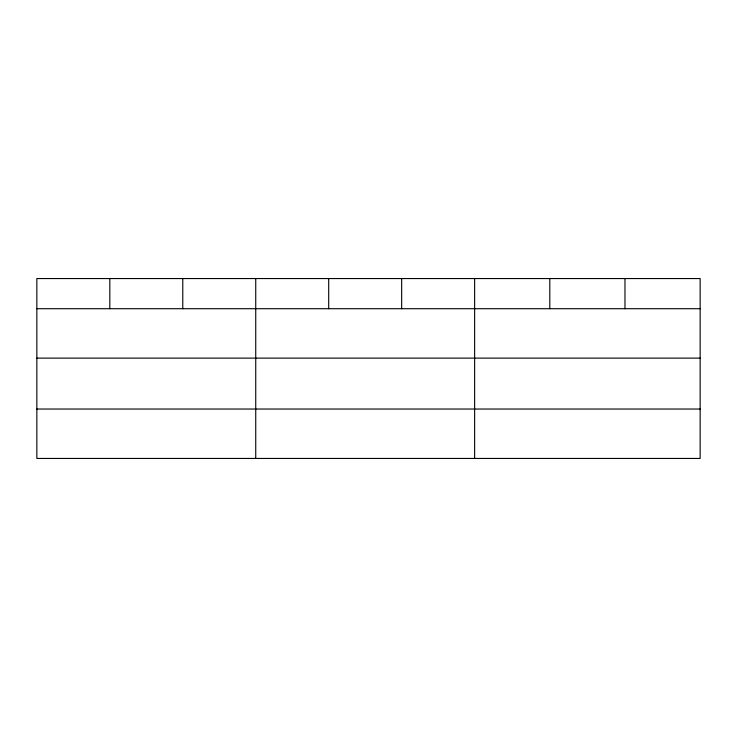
<?xml version="1.0" encoding="UTF-8"?>
<svg xmlns="http://www.w3.org/2000/svg" width="737" height="737" viewBox="0 0 737 737"><rect width="100%" height="100%" fill="white"/><g stroke="black" fill="none" stroke-linecap="round" stroke-linejoin="round"><path stroke-width="1.11" d="M700.15 358.118L700.15 278.549L36.85 278.549L36.85 458.451L700.15 458.451L700.15 358.118L36.85 358.118M36.85 308.711L700.15 308.711M36.85 409.035L700.15 409.035M624.976 278.549L624.976 308.711M549.802 278.549L549.802 308.711M474.628 278.549L474.628 458.451M401.665 278.549L401.665 308.711M328.702 278.549L328.702 308.711M255.739 278.549L255.739 458.451M182.776 278.549L182.776 308.711M109.813 278.549L109.813 308.711"/></g></svg>
